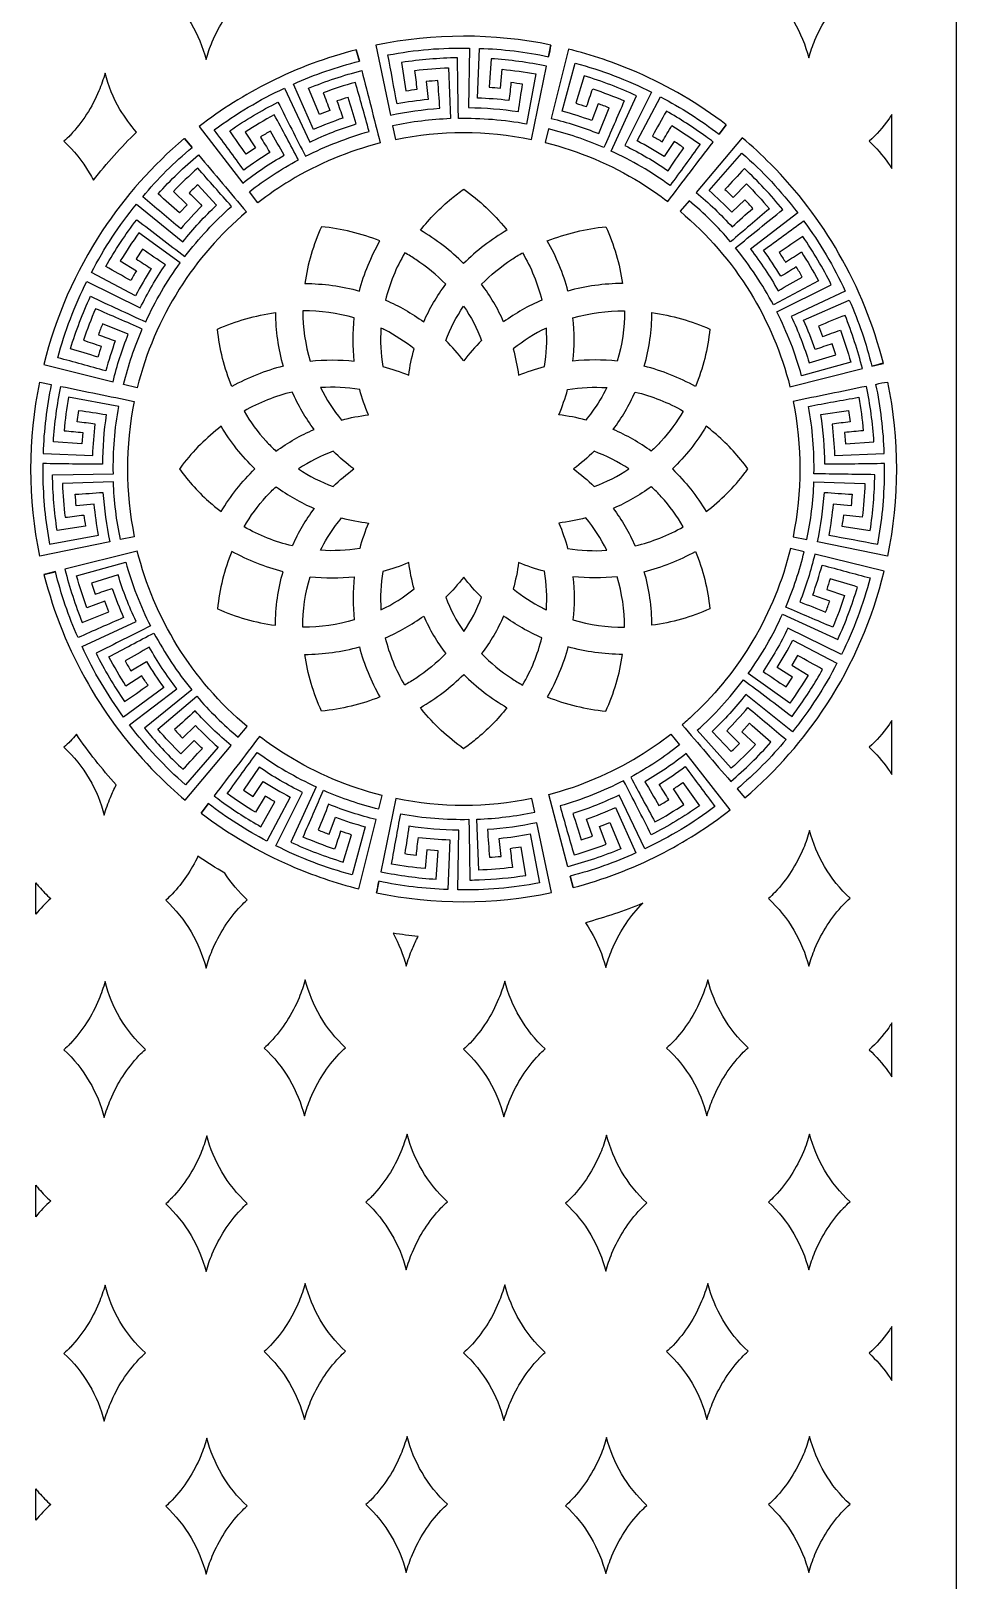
# Model space of a CAD drawing. Header units: millimetres. Extents: x -165 to 825, y -1000 to 1000.
# Drawn here: x 185 to 495, y 178 to 697 of the extents above; entities that cross this region are included whole.
import ezdxf

# ---------------------------------------------------------------- set-up
doc = ezdxf.new("R2010")
doc.units = ezdxf.units.MM
doc.layers.add('Default', color=70, linetype='Continuous')

msp = doc.modelspace()

# ---------------------------------------------------------------- linework, layer by layer
at = {"layer": 'Default'}
msp.add_line((495, 1000), (495, -1000), dxfattribs=at)
for points in [[(243.67, 687.17, -0.03084), (245.74, 693.12, -0.089691), (255.29, 707.91, -0.002455), (255.31, 707.93, -0.022749), (257.47, 709.99, -0.073961), (248.95, 720.58, -0.000219), (248.95, 720.58, -0.068795), (243.94, 732.7, -0.03084), (241.87, 726.75, -0.089691), (232.31, 711.96, -0.002455), (232.3, 711.94, -0.022749), (230.14, 709.87, -0.073961), (238.66, 699.29, -0.000219), (238.66, 699.29, -0.068795)], [(445.94, 733.28, -0.03084), (443.87, 727.33, -0.089691), (434.31, 712.54, -0.002455), (434.29, 712.52, -0.022749), (432.13, 710.45, -0.073961), (440.65, 699.87, -0.000219), (440.65, 699.87, -0.068795), (445.66, 687.75, -0.03084), (447.73, 693.7, -0.089691), (457.29, 708.49, -0.002455), (457.3, 708.5, -0.022749), (459.47, 710.57, -0.073961), (450.94, 721.16, -0.000219), (450.94, 721.16, -0.068795)], [(294.03, 690.45), (295.04, 686.63, -0.003305), (294.06, 690.46, 0.053242), (265.07, 679.63, 0.048715), (241.33, 664.72), (255.96, 645.79, -0.036198), (269.86, 655.12, -0.000776), (265.24, 663.18, 0.015163), (261.87, 661.19, -0.011746), (265.03, 656.05, 0.017024), (256.32, 650.15, 0.003261), (246.42, 663.58, -0.051383), (269.94, 677.59), (278.44, 659.53, -0.036124), (294.03, 665.63, -0.001753), (291.27, 674.5, 0.009322), (287.54, 673.29, -0.008204), (289.51, 667.59, 0.017618), (279.73, 663.72), (272.98, 678.97, -0.043916), (295.04, 686.62)], [(359.21, 692.03, 0.002483), (358.45, 688.17, -0.010213), (359.24, 692.03, 0.102239), (300.56, 691.97), (305.43, 668.54, -0.03619), (322.01, 670.85, -0.002051), (321.39, 680.11, 0.011958), (317.48, 679.8), (318.07, 673.8, 0.018493), (307.66, 672.31, 0.001093), (304.64, 688.72, -0.051861), (331.93, 691.02), (331.66, 671.06, -0.036169), (348.35, 669.72, -0.003758), (349.74, 678.91, 0.011645), (345.86, 679.45, -0.010409), (345.14, 673.46, 0.018672), (334.65, 674.26), (335.26, 690.93, -0.04389), (358.44, 688.14)], [(417.98, 665.3), (415.61, 662.13), (418.01, 665.28, 0.060334), (388.03, 682.9, 0.041669), (365.12, 690.69), (359.34, 667.47, -0.036065), (375.27, 662.35), (378.73, 670.97, 0.014071), (375.08, 672.39), (373, 666.72, 0.018387), (362.97, 669.9), (367.38, 685.99, -0.051758), (392.96, 676.22), (384.05, 658.36, -0.03604), (398.51, 649.91, -0.003427), (403.75, 657.58, 0.022046), (400.49, 659.75), (397.24, 654.67, 0.019775), (388.14, 659.94), (395.92, 674.7, -0.043836), (415.6, 662.13)], [(357.79, 684.95, 0.035163), (339.18, 687.46), (338.55, 677.91, -0.006684), (342.34, 677.6), (342.93, 683.9, -0.020364), (354.15, 682.37), (351.09, 665.55, 0.049962), (328.25, 667.38, -0.001925), (327.93, 687.75, 0.035145), (309.22, 686.18), (310.67, 676.72, -0.006451), (314.44, 677.23, -0.001889), (313.66, 683.52, -0.020351), (324.94, 684.45), (325.59, 667.37, 0.042761), (306.17, 664.96), (307.12, 660.4, -0.102263), (352.75, 660.43)], [(205.9, 646.71, -0.034554), (220.4, 662.89, -0.051132), (214.83, 670.49, -0.000219), (214.83, 670.49, -0.068795), (209.82, 682.61, -0.03084), (207.75, 676.66, -0.089691), (198.2, 661.87, -0.002455), (198.18, 661.85, -0.022749), (196.02, 659.78, -0.073961), (204.54, 649.2, -0.000219), (204.54, 649.2, -0.014804)], [(267.78, 672.91, 0.000532), (276.98, 654.75, -0.047242), (298.33, 663.09, 0.002257), (293.71, 679.54, 0.020087), (282.96, 676.01, 0.008152), (285.18, 670.08, 0.006288), (281.64, 668.71), (278.02, 677.57, -0.03517), (295.85, 683.46, 0.000672), (302.06, 659.23, 0.073095), (271.81, 646.57, 0.029081), (261.06, 639.2), (258.2, 642.89, -0.042422), (274.6, 653.56, 0.004458), (266.54, 668.63, 0.019255), (256.8, 662.85), (260.26, 657.55), (257.1, 655.44, -0.005045), (251.65, 663.31, -0.035038)], [(411.13, 661.4, 0.029395), (397.95, 669.87, 0.003693), (393.24, 661.54, -0.012668), (396.51, 659.61, -0.005351), (399.79, 665.03, -0.019949), (409.22, 658.78, -0.001601), (399.17, 644.97, 0.049386), (379.39, 656.53), (387.95, 675.01, 0.035128), (370.41, 681.72), (367.61, 672.56, -0.006371), (371.22, 671.39, -0.004443), (373.25, 677.39, -0.019969), (383.81, 673.33, -0.001974), (376.99, 657.67, 0.042683), (358.45, 663.92), (357.32, 659.38, -0.077332), (389.23, 645.93, -0.02491), (398.42, 639.6, -0.002788), (413.62, 659.53, 0.005658)], [(473.5, 650.67), (473.5, 668.8, -0.011738), (472.43, 667.18, -0.062432), (465.84, 659.81, -0.056451), (472.29, 652.49, -0.000196), (472.29, 652.49, -0.012211)], [(236.42, 660.76), (238.98, 657.73), (236.39, 660.73, 0.071733), (208.88, 629.74, 0.084867), (189.28, 585.01), (212.5, 579.23, -0.036055), (217.61, 595.17), (208.99, 598.63, 0.00604), (207.58, 594.97, -0.003062), (213.24, 592.9, 0.018513), (210.07, 582.87, 0.000501), (193.97, 587.27, -0.051401), (203.73, 612.85), (221.61, 603.95, -0.036456), (230.05, 618.4, -0.005333), (222.38, 623.65), (220.21, 620.38, -0.003068), (225.29, 617.13, 0.016967), (220.02, 608.03), (205.26, 615.81, -0.051318), (220.32, 638.67), (235.85, 626.12, -0.035991), (247.22, 638.4), (240.86, 645.18, 0.023026), (238.04, 642.46, -0.009251), (242.29, 638.19, 0.017643), (235.18, 630.44, 0.001344), (222.45, 641.23, -0.043323), (238.98, 657.72)], [(470.63, 585.41, 0.013634), (466.79, 584.42, -0.005783), (470.64, 585.38, 0.068444), (455.77, 622.13, 0.065191), (432.91, 652.13, 0.022359), (423.29, 661), (407.9, 642.68, -0.035818), (419.96, 631.09, -0.001942), (426.86, 637.31, 0.02544), (424.2, 640.19), (419.85, 636.01, 0.020005), (412.24, 643.27), (423.26, 655.79, -0.051853), (441.95, 635.79), (426.11, 623.64, -0.035833), (435.38, 609.71, -0.002608), (443.46, 614.3, 0.019991), (441.48, 617.68, -0.003566), (436.33, 614.54, 0.019381), (430.47, 623.27, 0.001609), (443.94, 633.12, -0.051939), (457.86, 609.54), (439.77, 601.11, -0.035928), (445.81, 585.51, -0.002101), (454.69, 588.24), (453.49, 591.97, -0.001979), (447.78, 590.02, 0.019689), (443.94, 599.81), (459.23, 606.51, -0.043825), (466.79, 584.41)], [(220.62, 577.21), (216.05, 578.35, -0.042239), (222.3, 596.88, 0.000765), (206.63, 603.7, 0.018721), (202.57, 593.14, 0.000845), (208.57, 591.12, 0.006956), (207.4, 587.5, -0.003008), (198.24, 590.3, -0.035121), (204.95, 607.84, 0.001228), (223.44, 599.28, -0.049299), (235, 619.07), (221.17, 629.11, 0.019243), (214.92, 619.68), (220.35, 616.4, 0.00959), (218.42, 613.13, -0.002117), (210.08, 617.84, -0.03512), (220.42, 633.51, 0.002143), (236.61, 621.18, -0.047305), (252.19, 637.98, 0.002538), (240.86, 650.78, 0.019515), (232.72, 642.92), (237.31, 638.55), (234.72, 635.77, -0.004304), (227.6, 642.17, -0.03518), (241.09, 655.23, 0.000438), (257.24, 636.12, 0.076739), (234.67, 610.19, 0.080108)], [(436.91, 636.9, 0.035144), (424.1, 650.62, 0.006765), (417.57, 643.63, -0.017054), (420.3, 640.99), (424.75, 645.49, -0.020454), (432.46, 637.2, -0.001595), (419.45, 626.12, 0.042384), (405.54, 639.88), (402.55, 636.32, -0.080024), (425.97, 609.22, -0.076828), (439.36, 577.51), (463.62, 583.62, 0.035108), (457.81, 601.47, 0.001303), (448.93, 597.89, -0.004637), (450.29, 594.34, -0.002182), (456.23, 596.54, -0.020459), (459.72, 585.77), (443.24, 581.23, 0.049686), (434.97, 602.59), (453.19, 611.72, 0.03538), (443.65, 627.89, 0.002624), (435.75, 622.47, -0.006949), (437.85, 619.3, 0.003283), (443.17, 622.74, -0.019224), (448.91, 612.98), (433.8, 604.98, 0.04638), (421.12, 624.06, -0.001258)], [(330, 618.83, 0.064755), (315.48, 629.99, -0.052967), (325.95, 640.63, 0), (325.95, 640.63), (325.95, 640.63, 0), (325.95, 640.63, -0.017906), (330.01, 643.73, -0.069096), (344.08, 630.54, 0), (344.08, 630.54), (344.08, 630.54, 0), (344.08, 630.54, -0.002501), (344.52, 630, 0.066253)], [(295.06, 609.62, -0.065964), (301.96, 626.41, 0.069726), (282.36, 631.17, 0.071684), (276.77, 612.15, -0.06573)], [(364.95, 609.62, 0.065367), (358.03, 626.41, -0.069615), (377.64, 631.17, -0.071702), (383.23, 612.14, 0.064793)], [(316.6, 599.28, -0.057364), (323.98, 611.86, 0.053248), (313.99, 620.14, 0), (313.99, 620.14), (313.99, 620.14, 0), (313.99, 620.14, 0.017624), (310.29, 622.42, 0.072773), (303.8, 606.57, -0.056891)], [(343.4, 599.28, 0.057376), (336.02, 611.86, -0.053148), (346.04, 620.16, 0), (346.04, 620.16), (346.04, 620.16, 0), (346.04, 620.16, -0.017422), (349.71, 622.42, -0.072779), (356.21, 606.57, 0.056164)], [(252.33, 577.61, -0.071287), (247.5, 596.86, -0.070635), (266.91, 602.38, 0.066795), (269.46, 584.44, 0.064365)], [(293.36, 586.1, -0.057925), (293.36, 600.6, 0.069454), (276.1, 603.01, 0.072648), (278.55, 586.1, -0.056237)], [(330.01, 586.24, 0.033355), (323.98, 593.01, -0.061087), (330, 604.5, -0.060819), (336.02, 593.01, 0.033246)], [(366.64, 586.1, 0.058301), (366.64, 600.6, -0.069457), (383.9, 603.01, -0.072926), (381.46, 586.1, 0.056759)], [(407.67, 577.61, 0.064207), (390.54, 584.44, 0.066846), (393.09, 602.38, -0.070735), (412.5, 596.86, -0.071233)], [(311.59, 581.4, -0.03413), (313.39, 590.2, 0.052649), (303.6, 596.57, 0), (303.6, 596.57), (303.6, 596.57, 0), (303.6, 596.57, 0.006507), (302.29, 597.21, 0.06071), (302.93, 584.31, -0.032578)], [(348.4, 581.4, -0.033654), (357.08, 584.32, 0.060253), (357.71, 597.21, 0.058569), (346.61, 590.2, -0.033133)], [(211.4, 525.62), (187.96, 520.8, -0.101132), (187.94, 579.12), (191.82, 578.32, 0.043842), (189.05, 555.14), (205.72, 554.54, -0.016296), (206.52, 565.03, 0.002818), (200.53, 565.75), (201.07, 569.63, 0.00192), (210.25, 568.24, 0.036544), (208.93, 551.55, -0.002036), (188.99, 551.8, 0.019935), (189, 548.04), (188.96, 548.03, 0.044059), (191.23, 524.8), (207.64, 527.79, -0.017517), (206.17, 538.2), (200.17, 537.62, -0.020217), (199.86, 541.52, 0.001767), (209.13, 542.14, 0.03645), (211.41, 525.56)], [(192.28, 548.08), (212.6, 548.38, -0.049316), (214.43, 570.98), (197.61, 574.03, 0.0216), (196.08, 562.82, 0.002653), (202.38, 562.22), (202.07, 558.44), (192.52, 559.06, -0.03503), (195.02, 577.67, 0.001009), (219.59, 572.64, 0.101493), (219.63, 527.31), (214.98, 526.35, -0.042504), (212.61, 545.71), (195.53, 545.08, 0.020063), (196.44, 533.8, -0.001641), (202.73, 534.57, 0.00614), (203.24, 530.81), (193.77, 529.37, -0.035251), (192.23, 548.08)], [(298.09, 568.14, -0.033447), (295.17, 576.62, 0.058247), (282.03, 577.25, 0.059387), (289.11, 566.4, -0.031976)], [(361.91, 568.14, 0.033446), (364.83, 576.62, -0.058291), (377.98, 577.25, -0.044625), (372.97, 569.04, 0), (372.97, 569.04), (372.97, 569.04, 0), (372.97, 569.04, -0.015431), (370.89, 566.4, 0.032044)], [(467.72, 548.08, -0.000747), (447.4, 548.38, 0.049673), (445.58, 570.98, -0.00097), (462.4, 574.03, -0.021852), (463.93, 562.82, -0.001945), (457.62, 562.22), (457.93, 558.44), (467.48, 559.06, 0.035224), (464.98, 577.67, -0.00121), (440.41, 572.64, -0.101493), (440.37, 527.31), (445.02, 526.36, 0.042778), (447.39, 545.71), (464.47, 545.08, -0.01792), (463.56, 533.8), (457.27, 534.57, -0.005773), (456.76, 530.81), (466.23, 529.37, 0.035156), (467.77, 548.08)], [(448.59, 525.56, 0.035617), (450.87, 542.14, 0.001786), (460.14, 541.52, -0.019449), (459.83, 537.62), (453.83, 538.2, -0.017133), (452.36, 527.79, -0.003445), (468.77, 524.8, 0.044136), (471.04, 548.03), (471, 548.04, 0.018132), (471.01, 551.8, -0.001793), (451.08, 551.55, 0.035646), (449.75, 568.24), (458.93, 569.63), (459.47, 565.75, 0.002945), (453.48, 565.03, -0.017171), (454.28, 554.54), (470.95, 555.14, 0.044097), (468.18, 578.32, -0.044343), (472.06, 579.12, -0.101129), (472.04, 520.8), (448.6, 525.62)], [(279.9, 563.23, -0.056902), (272.55, 575.78, 0.070898), (256.39, 569.38, 0.053022), (263.77, 559.33, 0), (263.77, 559.33), (263.77, 559.33, 0), (263.77, 559.33, 0.019966), (267.11, 555.95, -0.056104)], [(380.1, 563.23, 0.057235), (387.45, 575.78, -0.070759), (403.6, 569.39, -0.052706), (396.15, 559.27, 0), (396.15, 559.27), (396.15, 559.27, 0), (396.15, 559.27, -0.019298), (392.88, 555.95, 0.055754)], [(260.05, 550.01, -0.065199), (248.73, 564.31, 0.065237), (235.66, 551.22, 0), (235.66, 551.22), (235.66, 551.22, 0), (235.66, 551.22, 0.005338), (234.75, 550, 0.055677), (245.27, 538.51, 0), (245.27, 538.51), (245.27, 538.51, 0), (245.27, 538.51, 0.015732), (248.72, 535.69, -0.065921)], [(399.95, 550, -0.064961), (411.27, 535.69, 0.065318), (424.32, 548.76, 0), (424.32, 548.76), (424.32, 548.76, 0), (424.32, 548.76, 0.005487), (425.25, 550.01, 0.055609), (414.7, 561.51, 0), (414.7, 561.51), (414.7, 561.51, 0), (414.7, 561.51, 0.015573), (411.28, 564.31, -0.06614)], [(293.14, 550, -0.033946), (286.29, 555.92, 0.059149), (274.61, 550.01, 0.059076), (286.29, 544.09, -0.032998)], [(366.86, 550, -0.033104), (373.71, 544.09, 0.059534), (385.39, 550, 0.05833), (373.71, 555.92, -0.033834)], [(279.9, 536.77, 0.057442), (272.55, 524.22, -0.07087), (256.4, 530.61, -0.052613), (263.87, 540.76, 0), (263.87, 540.76), (263.87, 540.76, 0), (263.87, 540.76, -0.019113), (267.12, 544.06, 0.05606)], [(380.1, 536.77, -0.056942), (387.45, 524.22, 0.070548), (403.61, 530.62, 0.053028), (396.24, 540.67, 0), (396.24, 540.67), (396.24, 540.67, 0), (396.24, 540.67, 0.020013), (392.89, 544.06, -0.056427)], [(298.1, 531.87, 0.033147), (295.17, 523.38, -0.058261), (282.03, 522.75, -0.04448), (287.06, 531.01, 0), (287.06, 531.01), (287.06, 531.01, 0), (287.06, 531.01, -0.01508), (289.11, 533.61, 0.032621)], [(361.91, 531.86, -0.03314), (364.83, 523.38, 0.058266), (377.97, 522.75, 0.05912), (370.89, 533.61, -0.032915)], [(225.08, 460.7, 0.029896), (235.9, 449.38, 0.007958), (242.43, 456.37, -0.019238), (239.7, 459.01, -0.003747), (235.25, 454.51, -0.020844), (227.53, 462.8), (240.55, 473.87, 0.042873), (254.46, 460.12), (257.45, 463.68, -0.080022), (234.02, 490.78, -0.07683), (220.64, 522.49), (196.38, 516.38, 0.035065), (202.19, 498.53), (211.07, 502.11), (209.71, 505.66), (203.77, 503.46, -0.020151), (200.28, 514.23), (216.76, 518.77, 0.04965), (225.03, 497.41, -0.001889), (206.81, 488.28, 0.03515), (216.35, 472.11, 0.005085), (224.25, 477.53, -0.020715), (222.15, 480.69), (216.83, 477.26, -0.018754), (211.09, 487.02, -0.003368), (226.19, 495.02, 0.046348), (238.88, 475.94), (223.08, 463.1, 0.005222)], [(252.33, 522.39, 0.071286), (247.5, 503.14, 0.070621), (266.91, 497.62, -0.066831), (269.46, 515.56, -0.064367)], [(407.67, 522.39, -0.071723), (412.5, 503.14, -0.070612), (393.09, 497.62, 0.066834), (390.54, 515.56, 0.064374)], [(441.89, 469.61, 0.029468), (450.29, 482.83, 0.004588), (441.93, 487.49), (440.02, 484.21), (445.46, 480.96, -0.020644), (439.26, 471.49), (425.38, 481.46, 0.049724), (436.83, 501.31), (455.37, 492.86, 0.03499), (461.97, 510.43, 0.005044), (452.8, 513.18, -0.016325), (451.65, 509.56), (457.66, 507.57, -0.023228), (453.67, 496.98, -0.003195), (437.95, 503.71, 0.042952), (444.1, 522.28), (439.53, 523.39, -0.07429), (426.94, 492.5, -0.070138), (407.26, 467.91, -0.011918), (403.23, 464.29, -0.000538), (419.5, 445.26, 0.035212), (432.91, 458.41, 0.002981), (425.75, 464.77), (423.18, 461.97), (427.79, 457.63, -0.019819), (419.69, 449.72), (408.29, 462.45, 0.04752), (423.78, 479.34, -0.001537), (440.04, 467.1, 0.00571)], [(424.22, 439.79, 0.071787), (451.58, 470.96, 0.084834), (470.91, 515.77), (447.66, 521.42, -0.036449), (442.63, 505.45, -0.00524), (451.28, 502.04, 0.020249), (452.67, 505.71), (446.99, 507.75, 0.018102), (450.11, 517.79, 0.00115), (466.23, 513.48, -0.051203), (456.61, 487.85), (438.69, 496.65, -0.035577), (430.33, 482.15, -0.007287), (438.03, 476.95), (440.18, 480.23), (435.08, 483.45, 0.018309), (440.3, 492.58), (455.11, 484.89, -0.051274), (440.17, 461.94), (424.57, 474.41, -0.036468), (413.27, 462.06), (419.66, 455.32, 0.028068), (422.47, 458.05), (418.19, 462.3, 0.017833), (425.26, 470.09, -0.002609), (438.05, 459.37, -0.04362), (421.62, 442.78)], [(189.37, 514.59, -0.011023), (193.21, 515.58), (189.36, 514.62, 0.068445), (204.23, 477.87, 0.065191), (227.09, 447.86, 0.022357), (236.71, 439), (252.1, 457.32, -0.03608), (240.03, 468.91, -0.002056), (233.14, 462.69, 0.024997), (235.8, 459.81), (240.15, 463.99, 0.02015), (247.76, 456.73), (236.74, 444.21, -0.05149), (218.05, 464.21), (233.89, 476.36, -0.036037), (224.62, 490.29, -0.007566), (216.54, 485.7, 0.010438), (218.51, 482.32), (223.67, 485.46, 0.017439), (229.53, 476.73), (216.06, 466.88, -0.052238), (202.13, 490.46), (220.23, 498.89, -0.036179), (214.19, 514.49), (205.31, 511.76), (206.51, 508.03, -0.005387), (212.22, 509.98, 0.018551), (216.05, 500.19, 0.003772), (200.77, 493.49, -0.043788), (193.21, 515.59)], [(293.36, 513.9, 0.058315), (293.36, 499.4, -0.069438), (276.1, 496.99, -0.07314), (278.54, 513.9, 0.056237)], [(311.6, 518.6, -0.033982), (302.93, 515.69, 0.060637), (302.29, 502.79, 0.058573), (313.39, 509.8, -0.033193)], [(348.41, 518.6, -0.034137), (346.61, 509.8, 0.052646), (356.4, 503.43, 0), (356.4, 503.43), (356.4, 503.43, 0), (356.4, 503.43, 0.006498), (357.71, 502.79, 0.060186), (357.08, 515.7, -0.033181)], [(366.64, 513.9, -0.057923), (366.64, 499.4, 0.069462), (383.9, 496.99, 0.072747), (381.45, 513.9, -0.05624)], [(330.01, 513.76, -0.033346), (323.99, 506.99, 0.060292), (330.01, 495.5, 0.060647), (336.02, 506.99, -0.033146)], [(316.6, 500.72, 0.057187), (323.98, 488.14, -0.053151), (313.96, 479.84, 0), (313.96, 479.84), (313.96, 479.84, 0), (313.96, 479.84, -0.017424), (310.28, 477.58, -0.072899), (303.79, 493.43, 0.056235)], [(343.4, 500.72, -0.057181), (336.02, 488.14, 0.053252), (346.01, 479.86, 0), (346.01, 479.86), (346.01, 479.86, 0), (346.01, 479.86, 0.017634), (349.72, 477.58, 0.073265), (356.21, 493.43, -0.056709)], [(282.37, 468.84, -0.071715), (276.77, 487.86, 0.064657), (295.06, 490.38, 0.065555), (301.96, 473.59, -0.068961)], [(377.63, 468.83, 0.071703), (383.23, 487.85, -0.065782), (364.95, 490.38, -0.065645), (358.03, 473.59, 0.069711)], [(330.01, 481.17, 0.064645), (344.52, 470.01, -0.052817), (334.01, 459.33, 0), (334.01, 459.33), (334.01, 459.33, 0), (334.01, 459.33, -0.017542), (330, 456.27, -0.068954), (315.9, 469.49, 0), (315.9, 469.49), (315.9, 469.49, 0), (315.9, 469.49, -0.002366), (315.48, 470.01, 0.065823)], [(473.5, 447.61), (473.5, 465.74, -0.011738), (472.43, 464.12, -0.062432), (465.84, 456.75, -0.056451), (472.29, 449.43, -0.000196), (472.29, 449.43, -0.012211)], [(213.59, 444.15, -0.034336), (200.2, 461.09, -0.015341), (198.2, 458.81, -0.002455), (198.18, 458.79, -0.022749), (196.02, 456.73, -0.073961), (204.54, 446.14, -0.000219), (204.54, 446.14, -0.068795), (209.55, 434.02, -0.03084), (211.62, 439.97, -0.023365)], [(248.87, 438.6, 0.029132), (262.05, 430.13), (266.76, 438.46, -0.007654), (263.49, 440.39), (260.21, 434.97, -0.024751), (250.78, 441.22, -0.000793), (260.83, 455.03, 0.049419), (280.61, 443.48), (272.05, 424.99, 0.035066), (289.59, 418.28), (292.39, 427.43, -0.006616), (288.78, 428.61, 0.005056), (286.75, 422.6, -0.018155), (276.19, 426.67, 0.002435), (283.01, 442.33, 0.042689), (301.55, 436.08), (302.68, 440.62, -0.077333), (270.76, 454.07, -0.024909), (261.58, 460.4, -0.00047), (246.38, 440.47, 0.006351)], [(392.89, 427.44, 0.000762), (383.6, 445.54, -0.047287), (362.3, 437.09, 0.003058), (367.01, 420.66, 0.019321), (377.74, 424.25), (375.48, 430.17, 0.01505), (379.02, 431.56), (382.68, 422.72, -0.035173), (364.89, 416.74), (358.54, 440.93, 0.073113), (388.73, 453.76, 0.029066), (399.43, 461.18), (402.31, 457.51, -0.042547), (385.97, 446.75, 0.002575), (394.12, 431.73, 0.019681), (403.82, 437.56), (400.34, 442.84, 0.02162), (403.48, 444.97), (408.98, 437.13, -0.035499)], [(366.75, 409.75), (365.72, 413.58), (366.72, 409.74, 0.053197), (395.61, 420.71, 0.048803), (419.3, 435.77), (404.56, 454.62, -0.036222), (390.72, 445.22, -0.008531), (395.38, 437.18, 0.011367), (398.75, 439.19, -0.005959), (395.56, 444.31, 0.017877), (404.24, 450.26, 0.001771), (414.21, 436.88, -0.051167), (390.76, 422.74), (382.16, 440.75, -0.03565), (366.61, 434.56, -0.001595), (369.42, 425.72), (373.14, 426.95), (371.14, 432.64, 0.019638), (380.9, 436.57), (387.74, 421.35, -0.04372), (365.71, 413.58)], [(242.01, 434.7), (244.37, 437.83), (244.37, 437.84), (241.99, 434.72, 0.060334), (271.97, 417.1, 0.041669), (294.88, 409.31), (300.66, 432.53, -0.035804), (284.73, 437.65, -0.001564), (281.27, 429.03, 0.010599), (284.92, 427.61), (287, 433.28, 0.020319), (297.02, 430.1), (292.62, 414.01, -0.05213), (267.04, 423.77), (275.94, 441.64, -0.036691), (261.49, 450.09), (256.24, 442.42), (259.51, 440.25), (262.76, 445.33, 0.018401), (271.86, 440.06), (264.08, 425.3, -0.043716), (244.4, 437.87)], [(335.18, 412.32, 0.029127), (350.78, 413.82), (349.32, 423.28, -0.006542), (345.56, 422.77, -0.005194), (346.34, 416.48, -0.018701), (335.06, 415.56), (334.41, 432.63, 0.042708), (353.82, 435.04), (352.88, 439.6, -0.102263), (307.25, 439.57), (302.21, 415.05, 0.034946), (320.82, 412.54), (321.45, 422.09), (317.66, 422.4), (317.07, 416.1, -0.022603), (305.85, 417.63, -0.002513), (308.91, 434.44, 0.049976), (331.75, 432.62, -0.001736), (332.07, 412.25, 0.006189)], [(300.79, 407.96, 0.013206), (301.55, 411.82, -0.002569), (300.76, 407.97, 0.102239), (359.43, 408.03), (354.57, 431.46, -0.036069), (337.99, 429.15, -0.001814), (338.61, 419.89, 0.018917), (342.52, 420.2), (341.93, 426.2, 0.017378), (352.34, 427.69), (355.36, 411.28, -0.052705), (328.07, 408.98), (328.34, 428.94, -0.035974), (311.65, 430.28, -0.003201), (310.26, 421.1, 0.004002), (314.14, 420.56, -0.012335), (314.86, 426.54, 0.017562), (325.35, 425.74), (324.74, 409.07, -0.043791), (301.55, 411.86)], [(445.94, 428.88, -0.03084), (443.87, 422.93, -0.089691), (434.31, 408.14, -0.002455), (434.29, 408.13, -0.022749), (432.13, 406.06, -0.073961), (440.65, 395.47, -0.000219), (440.65, 395.47, -0.068795), (445.66, 383.35, -0.03084), (447.73, 389.3, -0.089691), (457.29, 404.09, -0.002455), (457.3, 404.11, -0.022749), (459.47, 406.18, -0.073961), (450.94, 416.76, -0.000219), (450.94, 416.76, -0.068795)], [(249.98, 414.51, -0.017012), (240.95, 420.27, -0.07812), (232.31, 407.56, -0.002455), (232.3, 407.55, -0.022749), (230.14, 405.48, -0.073961), (238.66, 394.89, -0.000219), (238.66, 394.89, -0.068795), (243.67, 382.77, -0.03084), (245.74, 388.72, -0.089691), (255.29, 403.51, -0.002455), (255.31, 403.53, -0.022749), (257.47, 405.6, -0.063308)], [(186.64, 411.31, 0.010749), (187.68, 410.04, 0.038104), (191.6, 406.09, 0.044601), (186.64, 400.8)], [(390.03, 404.48, -0.03231), (370.78, 397.97, -0.018562), (372.62, 395.07, -0.000219), (372.62, 395.07, -0.068795), (377.63, 382.96, -0.03084), (379.7, 388.91, -0.089691), (389.26, 403.7, -0.002455), (389.27, 403.71, -0.008174)], [(314.74, 393.36, -0.013424), (306.35, 394.41, -0.062392), (310.76, 383.35, -0.03084), (312.82, 389.3, -0.022669)], [(209.82, 378.21, -0.03084), (207.75, 372.26, -0.089691), (198.2, 357.47, -0.002455), (198.18, 357.46, -0.022749), (196.02, 355.39, -0.073961), (204.54, 344.8, -0.000219), (204.54, 344.8, -0.068795), (209.55, 332.68, -0.03084), (211.62, 338.63, -0.089691), (221.18, 353.42, -0.002455), (221.19, 353.44, -0.022749), (223.35, 355.51, -0.073961), (214.83, 366.09, -0.000219), (214.83, 366.09, -0.068795)], [(276.91, 378.79, -0.03084), (274.84, 372.84, -0.089691), (265.28, 358.05, -0.002455), (265.27, 358.03, -0.022749), (263.11, 355.97, -0.073961), (271.63, 345.38, -0.000219), (271.63, 345.38, -0.068795), (276.64, 333.26, -0.03084), (278.71, 339.21, -0.089691), (288.27, 354, -0.002455), (288.28, 354.02, -0.022749), (290.44, 356.09, -0.073961), (281.92, 366.67, -0.000219), (281.92, 366.67, -0.068795)], [(343.79, 378.39, -0.03084), (341.72, 372.44, -0.089691), (332.16, 357.65, -0.002455), (332.14, 357.64, -0.022749), (329.98, 355.57, -0.073961), (338.5, 344.98, -0.000219), (338.5, 344.98, -0.068795), (343.51, 332.87, -0.03084), (345.58, 338.82, -0.089691), (355.14, 353.61, -0.002455), (355.15, 353.62, -0.022749), (357.32, 355.69, -0.073961), (348.79, 366.28, -0.000219), (348.79, 366.28, -0.068795)], [(411.82, 378.79, -0.03084), (409.75, 372.84, -0.089691), (400.19, 358.05, -0.002455), (400.18, 358.03, -0.022749), (398.01, 355.97, -0.073961), (406.53, 345.38, -0.000219), (406.53, 345.38, -0.068795), (411.54, 333.26, -0.03084), (413.61, 339.21, -0.089691), (423.17, 354, -0.002455), (423.18, 354.02, -0.022749), (425.35, 356.09, -0.073961), (416.83, 366.67, -0.000219), (416.83, 366.67, -0.068795)], [(473.5, 346.27), (473.5, 364.4, -0.011738), (472.43, 362.78, -0.062432), (465.84, 355.41, -0.056451), (472.29, 348.1, -0.000196), (472.29, 348.09, -0.012211)], [(311.03, 327.16, -0.03084), (308.96, 321.21, -0.089691), (299.4, 306.42, -0.002455), (299.39, 306.41, -0.022749), (297.23, 304.34, -0.073961), (305.75, 293.75, -0.000219), (305.75, 293.75, -0.068795), (310.76, 281.63, -0.03084), (312.82, 287.58, -0.089691), (322.38, 302.37, -0.002455), (322.4, 302.39, -0.022749), (324.56, 304.46, -0.073961), (316.04, 315.04, -0.000219), (316.04, 315.04, -0.068795)], [(445.94, 327.16, -0.03084), (443.87, 321.21, -0.089691), (434.31, 306.42, -0.002455), (434.29, 306.41, -0.022749), (432.13, 304.34, -0.073961), (440.65, 293.75, -0.000219), (440.65, 293.75, -0.068795), (445.66, 281.63, -0.03084), (447.73, 287.58, -0.089691), (457.29, 302.37, -0.002455), (457.3, 302.39, -0.022749), (459.47, 304.46, -0.073961), (450.94, 315.04, -0.000219), (450.94, 315.04, -0.068795)], [(243.94, 326.58, -0.03084), (241.87, 320.63, -0.089691), (232.31, 305.84, -0.002455), (232.3, 305.83, -0.022749), (230.14, 303.76, -0.073961), (238.66, 293.17, -0.000219), (238.66, 293.17, -0.068795), (243.67, 281.05, -0.03084), (245.74, 287, -0.089691), (255.29, 301.79, -0.002455), (255.31, 301.81, -0.022749), (257.47, 303.88, -0.073961), (248.95, 314.46, -0.000219), (248.95, 314.46, -0.068795)], [(377.9, 326.76, -0.03084), (375.84, 320.82, -0.089691), (366.28, 306.02, -0.002455), (366.26, 306.01, -0.022749), (364.1, 303.94, -0.073961), (372.62, 293.36, -0.000219), (372.62, 293.35, -0.068795), (377.63, 281.24, -0.03084), (379.7, 287.19, -0.089691), (389.26, 301.98, -0.002455), (389.27, 301.99, -0.022749), (391.43, 304.06, -0.073961), (382.91, 314.65, -0.000219), (382.91, 314.65, -0.068795)], [(186.64, 309.97, 0.010749), (187.68, 308.71, 0.038104), (191.6, 304.75, 0.044601), (186.64, 299.46)], [(209.82, 276.49, -0.03084), (207.75, 270.54, -0.089691), (198.2, 255.75, -0.002455), (198.18, 255.74, -0.022749), (196.02, 253.67, -0.073961), (204.54, 243.08, -0.000219), (204.54, 243.08, -0.068795), (209.55, 230.96, -0.03084), (211.62, 236.91, -0.089691), (221.18, 251.7, -0.002455), (221.19, 251.72, -0.022749), (223.35, 253.79, -0.073961), (214.83, 264.37, -0.000219), (214.83, 264.37, -0.068795)], [(276.91, 277.07, -0.03084), (274.84, 271.12, -0.089691), (265.28, 256.33, -0.002455), (265.27, 256.32, -0.022749), (263.11, 254.25, -0.073961), (271.63, 243.66, -0.000219), (271.63, 243.66, -0.068795), (276.64, 231.54, -0.03084), (278.71, 237.49, -0.089691), (288.27, 252.28, -0.002455), (288.28, 252.3, -0.022749), (290.44, 254.37, -0.073961), (281.92, 264.95, -0.000219), (281.92, 264.95, -0.068795)], [(343.79, 276.67, -0.03084), (341.72, 270.72, -0.089691), (332.16, 255.93, -0.002455), (332.14, 255.92, -0.022749), (329.98, 253.85, -0.073961), (338.5, 243.27, -0.000219), (338.5, 243.26, -0.068795), (343.51, 231.15, -0.03084), (345.58, 237.1, -0.089691), (355.14, 251.89, -0.002455), (355.15, 251.9, -0.022749), (357.32, 253.97, -0.073961), (348.79, 264.56, -0.000219), (348.79, 264.56, -0.068795)], [(411.82, 277.07, -0.03084), (409.75, 271.12, -0.089691), (400.19, 256.33, -0.002455), (400.18, 256.32, -0.022749), (398.01, 254.25, -0.073961), (406.53, 243.66, -0.000219), (406.53, 243.66, -0.068795), (411.54, 231.54, -0.03084), (413.61, 237.49, -0.089691), (423.17, 252.28, -0.002455), (423.18, 252.3, -0.022749), (425.35, 254.37, -0.073961), (416.83, 264.95, -0.000219), (416.83, 264.95, -0.068795)], [(473.5, 244.55), (473.5, 262.68, -0.011738), (472.43, 261.06, -0.062432), (465.84, 253.69, -0.056451), (472.29, 246.38, -0.000196), (472.29, 246.38, -0.012211)], [(243.94, 225.24, -0.03084), (241.87, 219.29, -0.089691), (232.31, 204.5, -0.002455), (232.3, 204.49, -0.022749), (230.14, 202.42, -0.073961), (238.66, 191.83, -0.000219), (238.66, 191.83, -0.068795), (243.67, 179.72, -0.03084), (245.74, 185.66, -0.089691), (255.29, 200.46, -0.002455), (255.31, 200.47, -0.022749), (257.47, 202.54, -0.073961), (248.95, 213.12, -0.000219), (248.95, 213.13, -0.068795)], [(311.03, 225.82, -0.03084), (308.96, 219.87, -0.089691), (299.4, 205.08, -0.002455), (299.39, 205.07, -0.022749), (297.23, 203, -0.073961), (305.75, 192.41, -0.000219), (305.75, 192.41, -0.068795), (310.76, 180.29, -0.03084), (312.82, 186.24, -0.089691), (322.38, 201.03, -0.002455), (322.4, 201.05, -0.022749), (324.56, 203.12, -0.073961), (316.04, 213.7, -0.000219), (316.04, 213.71, -0.068795)], [(377.9, 225.43, -0.03084), (375.84, 219.48, -0.089691), (366.28, 204.69, -0.002455), (366.26, 204.67, -0.022749), (364.1, 202.6, -0.073961), (372.62, 192.02, -0.000219), (372.62, 192.01, -0.068795), (377.63, 179.9, -0.03084), (379.7, 185.85, -0.089691), (389.26, 200.64, -0.002455), (389.27, 200.65, -0.022749), (391.43, 202.72, -0.073961), (382.91, 213.31, -0.000219), (382.91, 213.31, -0.068795)], [(445.94, 225.82, -0.03084), (443.87, 219.87, -0.089691), (434.31, 205.08, -0.002455), (434.29, 205.07, -0.022749), (432.13, 203, -0.073961), (440.65, 192.41, -0.000219), (440.65, 192.41, -0.068795), (445.66, 180.29, -0.03084), (447.73, 186.24, -0.089691), (457.29, 201.03, -0.002455), (457.3, 201.05, -0.022749), (459.47, 203.12, -0.073961), (450.94, 213.7, -0.000219), (450.94, 213.71, -0.068795)], [(186.64, 208.25, 0.010749), (187.68, 206.99, 0.038104), (191.6, 203.03, 0.044601), (186.64, 197.74)]]:
    msp.add_lwpolyline(points, format="xyb", close=True, dxfattribs=at)

doc.saveas('drawing.dxf')
